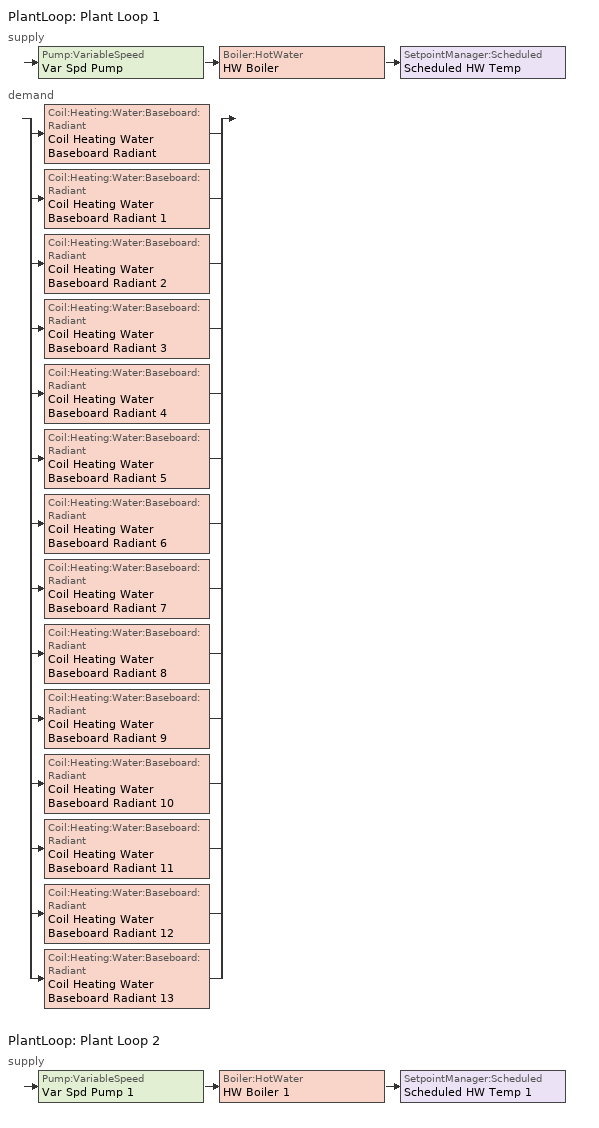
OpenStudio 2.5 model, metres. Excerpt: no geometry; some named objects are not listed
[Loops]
PlantLoop 'Plant Loop 1'
 supply: Pump:VariableSpeed 'Var Spd Pump' > Boiler:HotWater 'HW Boiler' > SetpointManager:Scheduled 'Scheduled HW Temp'
 demand: split
  | Coil:Heating:Water:Baseboard:Radiant 'Coil Heating Water Baseboard Radiant'
  | Coil:Heating:Water:Baseboard:Radiant 'Coil Heating Water Baseboard Radiant 1'
  | Coil:Heating:Water:Baseboard:Radiant 'Coil Heating Water Baseboard Radiant 2'
  | Coil:Heating:Water:Baseboard:Radiant 'Coil Heating Water Baseboard Radiant 3'
  | Coil:Heating:Water:Baseboard:Radiant 'Coil Heating Water Baseboard Radiant 4'
  | Coil:Heating:Water:Baseboard:Radiant 'Coil Heating Water Baseboard Radiant 5'
  | Coil:Heating:Water:Baseboard:Radiant 'Coil Heating Water Baseboard Radiant 6'
  | Coil:Heating:Water:Baseboard:Radiant 'Coil Heating Water Baseboard Radiant 7'
  | Coil:Heating:Water:Baseboard:Radiant 'Coil Heating Water Baseboard Radiant 8'
  | Coil:Heating:Water:Baseboard:Radiant 'Coil Heating Water Baseboard Radiant 9'
  | Coil:Heating:Water:Baseboard:Radiant 'Coil Heating Water Baseboard Radiant 10'
  | Coil:Heating:Water:Baseboard:Radiant 'Coil Heating Water Baseboard Radiant 11'
  | Coil:Heating:Water:Baseboard:Radiant 'Coil Heating Water Baseboard Radiant 12'
  | Coil:Heating:Water:Baseboard:Radiant 'Coil Heating Water Baseboard Radiant 13'
PlantLoop 'Plant Loop 2'
 supply: Pump:VariableSpeed 'Var Spd Pump 1' > Boiler:HotWater 'HW Boiler 1' > SetpointManager:Scheduled 'Scheduled HW Temp 1'
[Sizing:Zone] Zone Cooling Design Supply Air Temperature Input Method=SupplyAirTemperature; Zone Cooling Design Supply Air Temperature {C}=14; Zone Cooling Design Supply Air Temperature Difference {deltaC}=11.11; Zone Heating Design Supply Air Temperature Input Method=SupplyAirTemperature; Zone Heating Design Supply Air Temperature {C}=40; Zone Heating Design Supply Air Temperature Difference {deltaC}=11.11; Zone Cooling Design Supply Air Humidity Ratio {kg-H2O/kg-air}=0.0085; Zone Heating Design Supply Air Humidity Ratio {kg-H2O/kg-air}=0.008; Cooling Design Air Flow Method=DesignDay; Heating Design Air Flow Method=DesignDay; Account for Dedicated Outdoor Air System=No; Dedicated Outdoor Air System Control Strategy=NeutralSupplyAir; Dedicated Outdoor Air Low Setpoint Temperature for Design {C}=autosize; Dedicated Outdoor Air High Setpoint Temperature for Design {C}=autosize
Thermal Elevator; Thermal Lab South; Thermal Lab North; Thermal Meeting room North; Thermal Nerd room 1; Thermal Meeting Room South; Thermal Co-working; Thermal Stairway; Thermal Corridor; Thermal Restroom M; Thermal Nerd room 2; Thermal Restroom W; Thermal Entrance; Thermal Space 01
[Zone equipment]
Thermal Elevator: Zone HVAC Baseboard Rad Conv Water 3, Natural Ventilation 3
Thermal Lab South: Zone HVAC Baseboard Rad Conv Water 4, Natural Ventilation 4
Thermal Lab North: Zone HVAC Baseboard Rad Conv Water 1, Natural Ventilation 1
Thermal Meeting room North: Zone HVAC Baseboard Rad Conv Water 2, Natural Ventilation 2
Thermal Nerd room 1: Zone HVAC Baseboard Rad Conv Water 7, Natural Ventilation 7
Thermal Meeting Room South: Zone HVAC Baseboard Rad Conv Water 6, Natural Ventilation 6
Thermal Co-working: Zone HVAC Baseboard Rad Conv Water, Natural Ventilation
Thermal Stairway: Zone HVAC Baseboard Rad Conv Water 5, Natural Ventilation 5
Thermal Corridor: Zone HVAC Baseboard Rad Conv Water 12, Natural Ventilation 12
Thermal Restroom M: Zone HVAC Baseboard Rad Conv Water 10, Natural Ventilation 10
Thermal Nerd room 2: Zone HVAC Baseboard Rad Conv Water 9, Natural Ventilation 9
Thermal Restroom W: Zone HVAC Baseboard Rad Conv Water 8, Natural Ventilation 8
Thermal Entrance: Zone HVAC Baseboard Rad Conv Water 11, Natural Ventilation 11
Thermal Space 01: Zone HVAC Baseboard Rad Conv Water 13, Natural Ventilation 13
[PlantLoop] Fluid Type=Water; Glycol Concentration=0; Plant Loop Volume {m3}=Autocalculate; Load Distribution Scheme=Optimal
Plant Loop 1; Plant Loop 2
[Sizing:Plant] Loop Type=Heating; Design Loop Exit Temperature {C}=82; Loop Design Temperature Difference {deltaC}=11; Sizing Option=NonCoincident; Zone Timesteps in Averaging Window=1; Coincident Sizing Factor Mode=None
Plant Loop 1; Plant Loop 2
[Boiler:HotWater] Efficiency Curve Temperature Evaluation Variable=LeavingBoiler; Normalized Boiler Efficiency Curve=Boiler Efficiency; Water Outlet Upper Temperature Limit {C}=99; Boiler Flow Mode=NotModulated; Parasitic Electric Load {W}=0; Sizing Factor=1
HW Boiler; HW Boiler 1
[SetpointManager:Scheduled] Control Variable=Temperature
Name | Schedule
Scheduled HW Temp | Hot Water Temperature
Scheduled HW Temp 1 | Hot Water Temperature 1
[Pump:VariableSpeed] Skin Loss Radiative Fraction=0.5; Design Power Sizing Method=PowerPerFlowPerPressure; Design Electric Power per Unit Flow Rate {W/(m3/s)}=348701.1; Design Shaft Power per Unit Flow Rate per Unit Head {W-s/m3-Pa}=1.28205; Design Minimum Flow Rate Fraction=0
Var Spd Pump; Var Spd Pump 1
[ZoneHVAC:Baseboard:RadiantConvective:Water] Availability Schedule=Always On Discrete hvac_library; Fraction Radiant=0.3; Fraction of Radiant Energy Incident on People=0.3
Name | Heating Coil
Zone HVAC Baseboard Rad Conv Water | Coil Heating Water Baseboard Radiant
Zone HVAC Baseboard Rad Conv Water 1 | Coil Heating Water Baseboard Radiant 1
Zone HVAC Baseboard Rad Conv Water 2 | Coil Heating Water Baseboard Radiant 2
Zone HVAC Baseboard Rad Conv Water 3 | Coil Heating Water Baseboard Radiant 3
Zone HVAC Baseboard Rad Conv Water 4 | Coil Heating Water Baseboard Radiant 4
Zone HVAC Baseboard Rad Conv Water 5 | Coil Heating Water Baseboard Radiant 5
Zone HVAC Baseboard Rad Conv Water 6 | Coil Heating Water Baseboard Radiant 6
Zone HVAC Baseboard Rad Conv Water 7 | Coil Heating Water Baseboard Radiant 7
Zone HVAC Baseboard Rad Conv Water 8 | Coil Heating Water Baseboard Radiant 8
Zone HVAC Baseboard Rad Conv Water 9 | Coil Heating Water Baseboard Radiant 9
Zone HVAC Baseboard Rad Conv Water 10 | Coil Heating Water Baseboard Radiant 10
Zone HVAC Baseboard Rad Conv Water 11 | Coil Heating Water Baseboard Radiant 11
Zone HVAC Baseboard Rad Conv Water 12 | Coil Heating Water Baseboard Radiant 12
Zone HVAC Baseboard Rad Conv Water 13 | Coil Heating Water Baseboard Radiant 13
[Coil:Heating:Water:Baseboard:Radiant] Rated Average Water Temperature {C}=87.78; Rated Water Mass Flow Rate {kg/s}=0.063; Heating Design Capacity Method=HeatingDesignCapacity; Heating Design Capacity {W}=5000; Heating Design Capacity Per Floor Area {W/m2}=0; Fraction of Autosized Heating Design Capacity=1; Maximum Water Flow Rate {m3/s}=autosize; Convergence Tolerance=0.001
Coil Heating Water Baseboard Radiant; Coil Heating Water Baseboard Radiant 1; Coil Heating Water Baseboard Radiant 2; Coil Heating Water Baseboard Radiant 3; Coil Heating Water Baseboard Radiant 4; Coil Heating Water Baseboard Radiant 5; Coil Heating Water Baseboard Radiant 6; Coil Heating Water Baseboard Radiant 7; Coil Heating Water Baseboard Radiant 8; Coil Heating Water Baseboard Radiant 9; Coil Heating Water Baseboard Radiant 10; Coil Heating Water Baseboard Radiant 11; Coil Heating Water Baseboard Radiant 12; Coil Heating Water Baseboard Radiant 13
[Schedule:Ruleset]
Name | Default Day Schedule | Summer Design Day Schedule | Winter Design Day Schedule
Hot Water Temperature | Hot Water Temperature Default | Hot Water Temperature Summer Design Day | Hot Water Temperature Winter Design Day
Hot Water Temperature 1 | Hot Water Temperature Default 1 | Hot Water Temperature Summer Design Day 1 | Hot Water Temperature Winter Design Day 1
[Schedule:Day]
Hot Water Temperature Default; Hot Water Temperature Summer Design Day; Hot Water Temperature Winter Design Day; Hot Water Temperature Default 1; Hot Water Temperature Summer Design Day 1; Hot Water Temperature Winter Design Day 1: 24, 0, 67
[Schedule:Constant]
Always On Discrete hvac_library: Value=1
[Curve:Biquadratic]
Boiler Efficiency: Coefficient1 Constant=1; Coefficient2 x=0; Coefficient3 x**2=0; Coefficient4 y=0; Coefficient5 y**2=0; Coefficient6 x*y=0; Minimum Value of x=0; Maximum Value of x=1; Minimum Value of y=0; Maximum Value of y=1
